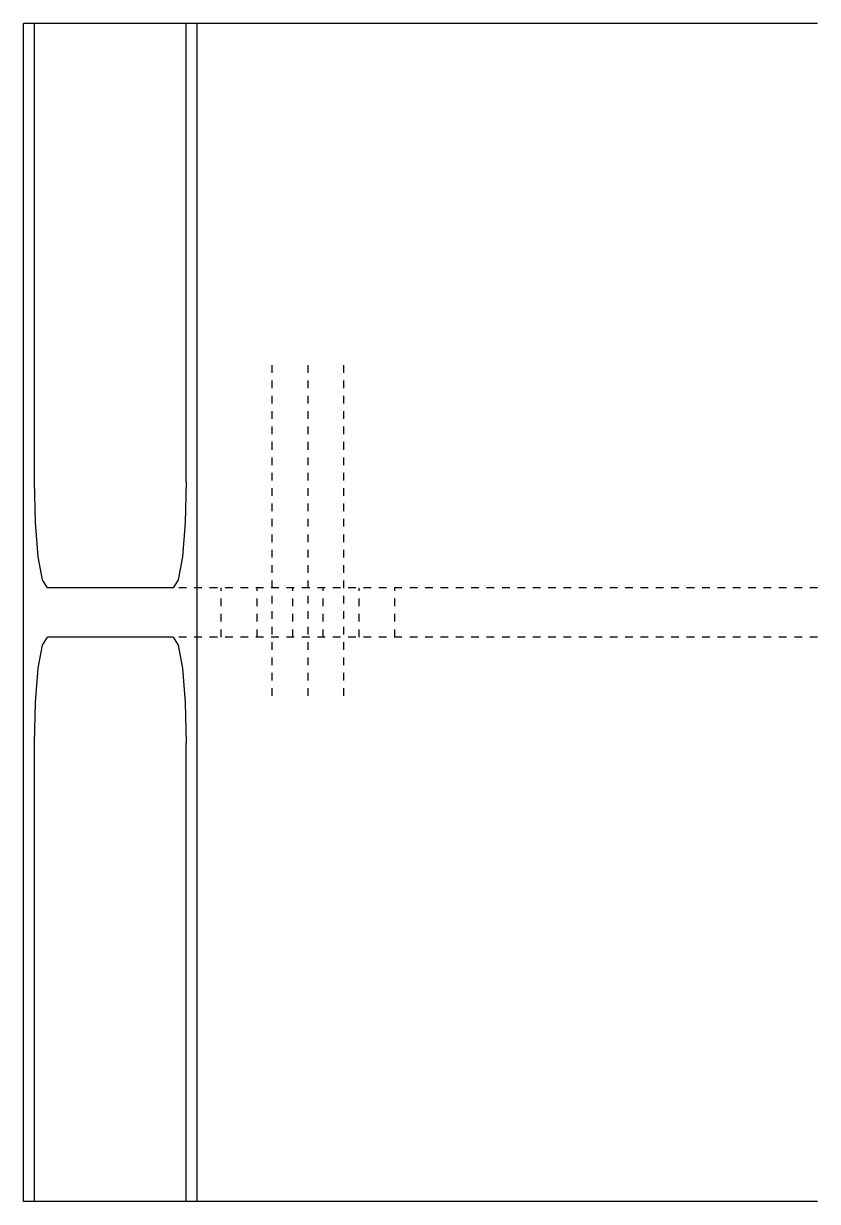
# Model space of a CAD drawing. Header units: millimetres. Extents: x 120 to 57375, y 10 to 4935.
# Drawn here: x 20483.3 to 20685.5, y 15.6 to 315.6 of the extents above; entities that cross this region are included whole.
import ezdxf

# ---------------------------------------------------------------- set-up
doc = ezdxf.new("R2010")
doc.units = ezdxf.units.MM
doc.linetypes.add('DXK_LINE_DOT2', pattern=[3.9198, 1.9599, -1.9599])
doc.layers.add('STÅL', color=7, linetype='Continuous')

msp = doc.modelspace()

# ---------------------------------------------------------------- linework, layer by layer
at = {"layer": 'STÅL', "color": 2, "linetype": 'Continuous'}
for p, q in [((20685.54, 315.6), (20483.3, 315.6)), ((20483.3, 15.6), (20483.3, 315.6)), ((20486.06, 198.85), (20486.06, 315.6)), ((20524.74, 198.85), (20524.74, 315.6)), ((20527.5, 15.6), (20527.5, 315.6)), ((20486.31, 188.52), (20486.06, 198.85)), ((20524.74, 198.85), (20524.49, 188.52)), ((20487.03, 179.76), (20486.31, 188.52)), ((20524.49, 188.52), (20523.77, 179.76)), ((20488.11, 173.91), (20487.03, 179.76)), ((20523.77, 179.76), (20522.69, 173.91)), ((20489.38, 171.85), (20488.11, 173.91)), ((20521.42, 171.85), (20489.38, 171.85)), ((20522.69, 173.91), (20521.42, 171.85)), ((20488.11, 157.29), (20489.38, 159.35)), ((20521.42, 159.35), (20489.38, 159.35)), ((20521.42, 159.35), (20522.69, 157.29)), ((20487.03, 151.44), (20488.11, 157.29)), ((20522.69, 157.29), (20523.77, 151.44)), ((20486.31, 142.68), (20487.03, 151.44)), ((20523.77, 151.44), (20524.49, 142.68)), ((20486.06, 132.35), (20486.31, 142.68)), ((20524.49, 142.68), (20524.74, 132.35)), ((20486.06, 15.6), (20486.06, 132.35)), ((20524.74, 15.6), (20524.74, 132.35)), ((20685.54, 15.6), (20483.3, 15.6))]:
    msp.add_line(p, q, dxfattribs=at)
at = {"layer": 'STÅL', "color": 96, "linetype": 'DXK_LINE_DOT2'}
for p, q in [((20546.63, 144.35), (20546.63, 229.35)), ((20555.77, 144.35), (20555.77, 229.35)), ((20564.91, 144.35), (20564.91, 229.35)), ((20533.63, 159.35), (20533.63, 171.85)), ((20542.77, 159.35), (20542.77, 171.85)), ((20551.91, 159.35), (20551.91, 171.85)), ((20559.63, 159.35), (20559.63, 171.85)), ((20568.77, 159.35), (20568.77, 171.85)), ((20577.91, 159.35), (20577.91, 171.85))]:
    msp.add_line(p, q, dxfattribs=at)
at = {"layer": 'STÅL', "color": 7, "linetype": 'DXK_LINE_DOT2'}
for p, q in [((20685.54, 171.85), (20521.42, 171.85)), ((20685.54, 159.35), (20521.42, 159.35))]:
    msp.add_line(p, q, dxfattribs=at)

doc.saveas('drawing.dxf')
